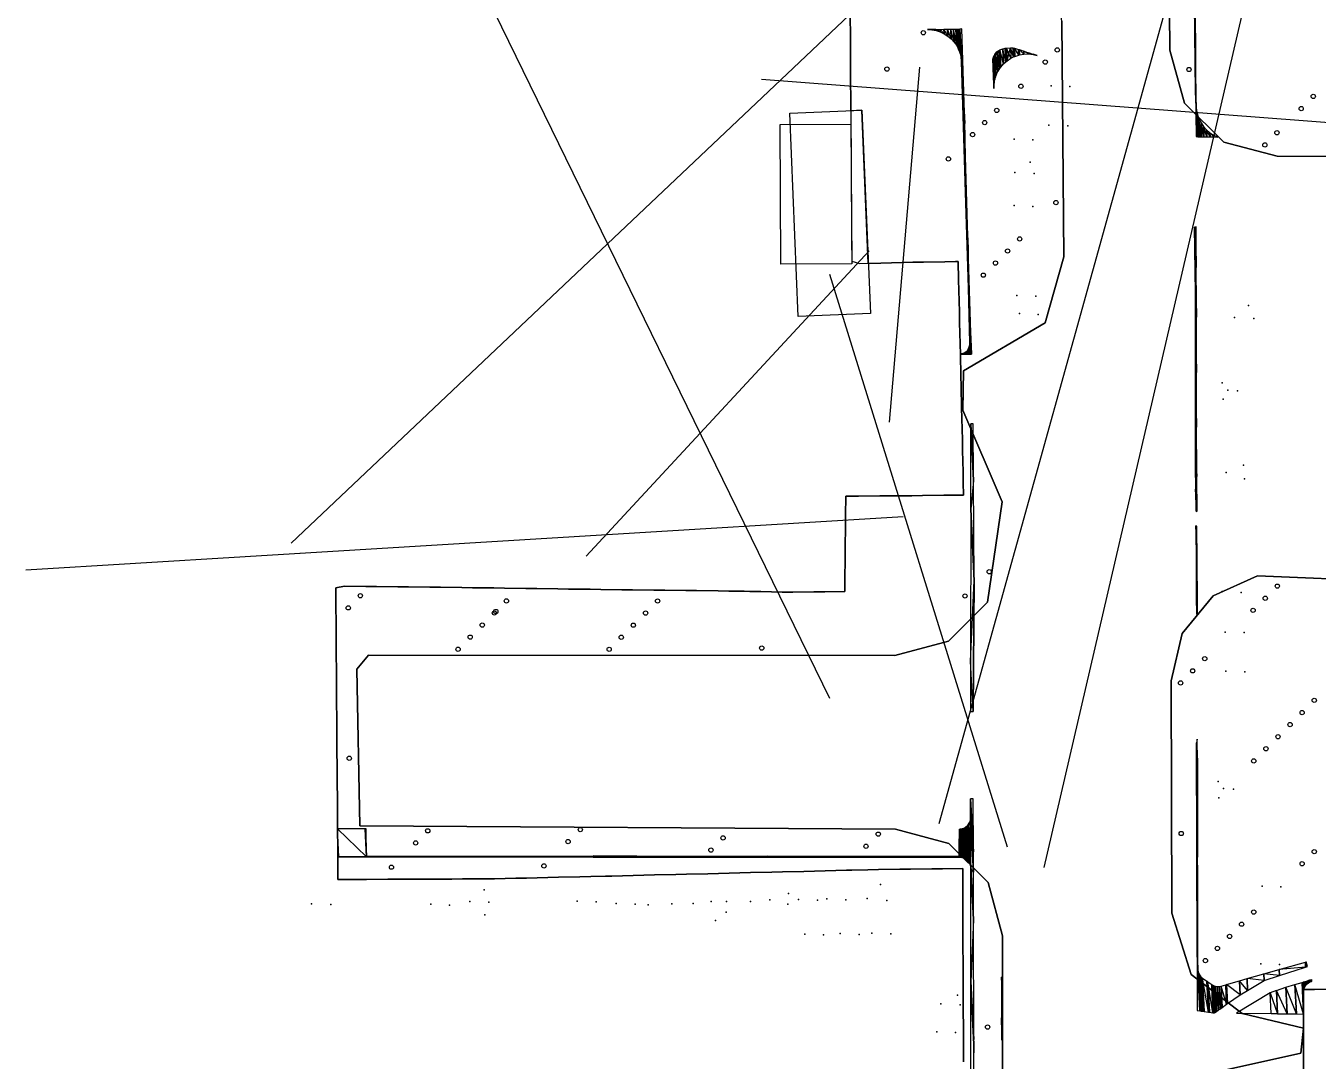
# Model space of a CAD drawing. Header units: metres. Extents: x 4 to 261, y 19 to 641.
# Drawn here: x 25.6 to 146.5, y 486.9 to 583.7 of the extents above; entities that cross this region are included whole.
import ezdxf

# ---------------------------------------------------------------- set-up
doc = ezdxf.new("R2010")
doc.units = ezdxf.units.M
for name, color, linetype in [('BOUNDARY', 7, 'Continuous'), ('BUILDING', 7, 'Continuous'), ('ELECTR_CABLE_COMM', 7, 'Continuous'), ('HEAT', 7, 'Continuous'), ('OVERHEAD_POWER_LINE', 7, 'Continuous'), ('ROAD', 7, 'Continuous'), ('SEWER', 7, 'Continuous'), ('SIDEWALK_PATH', 7, 'Continuous'), ('TREE', 7, 'Continuous'), ('WATER_PIPELINE', 7, 'Continuous')]:
    doc.layers.add(name, color=color, linetype=linetype)

# ---------------------------------------------------------------- blocks, each defined once
blk = doc.blocks.new('ДЕРЕН_SIBIRICA')
blk.add_circle((0, 0), 0.2)
blk = doc.blocks.new('СПИРЕЯ_СЕРАЯ')
blk.add_circle((0, 0), 0.2)
blk = doc.blocks.new('ДЕРЕН_FLAVIRAMEA')
blk.add_circle((0, 0), 0.2)
blk = doc.blocks.new('МИСКАНТУС_КИТАЙСКИЙ')
blk.add_circle((0, 0), 0.2)
blk = doc.blocks.new('BEREZA')
blk.add_circle((0, 0), 0.2)

msp = doc.modelspace()

# ---------------------------------------------------------------- linework, layer by layer
at = {"layer": 'BOUNDARY'}
for points in [[(102.71, 584.63), (102.73, 582.64), (102.73, 581.64), (102.74, 579.64), (102.74, 578.66), (102.76, 576.65), (102.76, 575.65), (102.77, 573.65), (102.79, 572.67), (102.79, 570.67), (102.8, 569.67), (102.8, 567.67), (102.82, 566.68), (102.82, 564.68), (102.83, 563.68), (102.85, 561.68), (103.58, 561.44), (105.57, 561.48), (106.57, 561.51), (108.57, 561.56), (109.57, 561.57), (111.55, 561.62), (112.55, 561.65), (112.82, 561.65), (112.82, 561.65), (112.85, 559.92), (112.88, 558.92), (112.93, 556.93), (112.94, 555.93), (112.99, 553.93), (113.02, 552.93), (113.06, 550.94), (113.08, 549.94), (113.12, 547.94), (113.15, 546.96), (113.2, 544.95), (113.21, 543.95), (113.27, 541.97), (113.29, 540.97), (113.32, 539.8), (113.32, 539.8), (112.48, 539.79), (111.48, 539.79), (109.48, 539.76), (108.49, 539.74), (106.49, 539.73), (105.49, 539.71), (103.49, 539.68), (102.51, 539.68), (102.3, 539.68), (102.3, 539.68), (102.28, 537.88), (102.27, 536.88), (102.25, 534.89), (102.24, 533.89), (102.21, 531.89), (102.21, 530.89), (102.21, 530.77), (102.21, 530.77), (100.33, 530.75), (99.32, 530.74), (97.34, 530.72), (96.34, 530.72), (94.34, 530.77), (93.34, 530.78), (92.8, 530.8), (92.8, 530.8), (91.35, 530.81), (90.35, 530.83), (88.35, 530.86), (87.35, 530.87), (85.36, 530.9), (84.36, 530.9), (82.36, 530.93), (81.36, 530.95), (79.38, 530.98), (78.38, 530.99), (76.38, 531.01), (75.37, 531.02), (73.39, 531.05), (72.39, 531.07), (70.39, 531.1), (69.39, 531.11), (67.4, 531.13), (66.4, 531.14), (64.4, 531.17), (63.4, 531.19), (61.41, 531.22), (60.41, 531.22), (58.41, 531.25), (57.41, 531.26), (55.43, 531.29), (54.6, 531.11), (54.62, 529.13), (54.63, 528.13), (54.65, 526.13), (54.65, 525.13), (54.66, 523.14), (54.68, 522.14), (54.68, 520.14), (54.69, 519.14), (54.71, 517.15), (54.71, 516.15), (54.72, 514.15), (54.74, 513.15), (54.75, 511.16), (54.75, 510.16), (54.77, 508.16), (54.78, 507.16), (54.78, 505.18), (54.8, 504.18), (54.8, 503.86), (54.8, 503.86), (56.47, 503.86), (57.47, 503.86), (59.47, 503.88), (60.47, 503.88), (62.46, 503.89), (63.46, 503.89), (65.46, 503.89), (66.46, 503.91), (68.45, 503.91), (69.45, 503.92), (71.45, 503.97), (72.45, 503.98), (74.43, 504.03), (75.43, 504.06), (77.44, 504.1), (78.44, 504.12), (79.82, 504.15), (79.82, 504.15), (80.42, 504.16), (81.42, 504.19), (83.42, 504.24), (84.41, 504.27), (86.41, 504.31), (87.41, 504.34), (89.41, 504.39), (90.4, 504.42), (92.4, 504.46), (93.4, 504.49), (95.38, 504.53), (96.38, 504.56), (98.38, 504.61), (99.38, 504.64), (101.37, 504.68), (102.37, 504.71), (102.85, 504.73), (102.85, 504.73), (104.37, 504.76), (105.37, 504.77), (107.36, 504.8), (108.36, 504.82), (110.36, 504.85), (111.34, 504.86), (113.23, 504.89), (113.23, 504.89), (113.23, 504.77), (113.24, 503.77), (113.24, 501.79), (113.26, 500.79), (113.26, 498.79), (113.26, 497.79), (113.27, 495.8), (113.27, 494.8), (113.29, 492.8), (113.29, 491.8), (113.3, 489.81), (113.3, 488.81), (113.3, 487.24), (113.3, 487.24), (113.3, 486.81)], [(145.12, 485.74), (145.12, 487.59), (145.12, 488.59), (145.12, 490.59), (145.12, 491.57), (145.12, 493.56), (145.12, 493.56), (145.15, 493.56), (146.14, 493.56), (148.14, 493.58)]]:
    msp.add_lwpolyline(points, dxfattribs=at)
at = {"layer": 'BUILDING'}
for points in [[(97.85, 556.48), (97.06, 575.5), (103.81, 575.79), (104.6, 556.76)], [(102.77, 574.49), (102.85, 561.42), (96.23, 561.39), (96.16, 574.45)]]:
    msp.add_lwpolyline(points, close=True, dxfattribs=at)
at = {"layer": 'ELECTR_CABLE_COMM'}
for p, q in [((111.04, 509.1), (132.68, 586.93)), ((94.42, 578.69), (205.42, 570.23))]:
    msp.add_line(p, q, dxfattribs=at)
at = {"layer": 'GROUND'}
for points in [[(200.21, 571.35), (142.64, 571.48), (137.65, 572.8), (133.99, 576.43), (132.62, 581.4), (132.43, 603.26), (129.62, 602.46), (130.95, 602.95), (131.89, 603.29), (132.65, 603.58), (133.83, 603.59), (134.83, 603.59), (136.83, 603.59), (137.82, 603.61), (139.51, 603.61), (139.82, 603.61), (140.82, 603.62), (142.82, 603.62), (143.81, 603.64), (145.81, 603.65), (146.81, 603.65)], [(113.3, 486.81), (113.3, 487.24), (113.3, 488.81), (113.3, 489.81), (113.29, 491.8), (113.29, 492.8), (113.27, 494.8), (113.27, 495.8), (113.26, 497.79), (113.26, 498.79), (113.26, 500.79), (113.24, 501.79), (113.24, 503.77), (113.23, 504.77), (113.23, 504.89), (111.34, 504.86), (110.36, 504.85), (108.36, 504.82), (107.36, 504.8), (105.37, 504.77), (104.37, 504.76), (102.85, 504.73), (102.37, 504.71), (101.37, 504.68), (99.38, 504.64), (98.38, 504.61), (96.38, 504.56), (95.38, 504.53), (93.4, 504.49), (92.4, 504.46), (90.4, 504.42), (89.41, 504.39), (87.41, 504.34), (86.41, 504.31), (84.41, 504.27), (83.42, 504.24), (81.42, 504.19), (80.42, 504.16), (79.82, 504.15), (78.44, 504.12), (77.44, 504.1), (75.43, 504.06), (74.43, 504.03), (72.45, 503.98), (71.45, 503.97), (69.45, 503.92), (68.45, 503.91), (66.46, 503.91), (65.46, 503.89), (63.46, 503.89), (62.46, 503.89), (60.47, 503.88), (59.47, 503.88), (57.47, 503.86), (56.47, 503.86), (54.8, 503.86), (54.8, 504.18), (54.78, 505.18), (54.78, 507.16), (54.77, 508.16), (54.75, 510.16), (54.75, 511.16), (54.74, 513.15), (54.72, 514.15), (54.71, 516.15), (54.71, 517.15), (54.69, 519.14), (54.68, 520.14), (54.68, 522.14), (54.66, 523.14), (54.65, 525.13), (54.65, 526.13), (54.63, 528.13), (54.62, 529.13), (54.6, 531.11), (55.43, 531.29), (57.41, 531.26), (58.41, 531.25), (60.41, 531.22), (61.41, 531.22), (63.4, 531.19), (64.4, 531.17), (66.4, 531.14), (67.4, 531.13), (69.39, 531.11), (70.39, 531.1), (72.39, 531.07), (73.39, 531.05), (75.37, 531.02), (76.38, 531.01), (78.38, 530.99), (79.38, 530.98), (81.36, 530.95), (82.36, 530.93), (84.36, 530.9), (85.36, 530.9), (87.35, 530.87), (88.35, 530.86), (90.35, 530.83), (91.35, 530.81), (92.8, 530.8), (93.34, 530.78), (94.34, 530.77), (96.34, 530.72), (97.34, 530.72), (99.32, 530.74), (100.33, 530.75), (102.21, 530.77), (102.21, 530.89), (102.21, 531.89), (102.24, 533.89), (102.25, 534.89), (102.27, 536.88), (102.28, 537.88), (102.3, 539.68), (102.51, 539.68), (103.49, 539.68), (105.49, 539.71), (106.49, 539.73), (108.49, 539.74), (109.48, 539.76), (111.48, 539.79), (112.48, 539.79), (113.32, 539.8), (113.29, 540.97), (113.27, 541.97), (113.21, 543.95), (113.2, 544.95), (113.15, 546.96), (113.12, 547.94), (113.08, 549.94), (113.06, 550.94), (113.02, 552.93), (112.99, 553.93), (112.94, 555.93), (112.93, 556.93), (112.88, 558.92), (112.85, 559.92), (112.82, 561.65), (112.55, 561.65), (111.55, 561.62), (109.57, 561.57), (108.57, 561.56), (106.57, 561.51), (105.57, 561.48), (104.4, 561.46), (103.81, 575.79), (102.76, 575.74), (102.76, 576.65), (102.74, 578.66), (102.74, 579.64), (102.73, 581.64), (102.73, 582.64), (102.71, 584.63)], [(122.49, 584.11), (122.7, 562.08), (120.94, 555.89), (113.31, 551.41), (113.24, 547.74), (116.91, 539.16), (115.56, 529.79), (111.9, 526.13), (106.9, 524.8), (57.65, 524.83), (56.56, 523.53), (56.84, 508.86), (106.94, 508.57), (111.94, 507.23), (115.6, 503.57), (116.94, 498.58), (116.97, 434.28)], [(148.14, 493.58), (146.14, 493.56), (145.15, 493.56), (145.12, 493.56), (145.12, 491.57), (145.12, 490.59), (145.12, 489.94), (139.36, 491.33), (134.6, 494.97), (132.78, 500.69), (132.74, 522.42), (133.77, 526.85), (136.65, 530.36), (140.79, 532.24), (164.69, 531.24)], [(138.01, 486.09), (144.85, 487.62), (145.12, 489.94), (145.12, 488.59), (145.12, 487.59), (145.12, 485.74)]]:
    msp.add_lwpolyline(points, dxfattribs=at)
at = {"layer": 'HEAT'}
msp.add_line((25.61, 532.8), (107.68, 537.79), dxfattribs=at)
at = {"layer": 'OVERHEAD_POWER_LINE'}
msp.add_line((104.48, 562.64), (78.02, 534.07), dxfattribs=at)
at = {"layer": 'ROAD'}
for points in [[(116.97, 434.28), (116.94, 498.58), (115.6, 503.57), (111.94, 507.23), (106.94, 508.57), (56.84, 508.86), (56.56, 523.53), (57.65, 524.83), (106.9, 524.8), (111.9, 526.13), (115.56, 529.79), (116.91, 539.16), (113.24, 547.74), (113.31, 551.41), (120.94, 555.89), (122.7, 562.08), (122.49, 584.11), (120.43, 599.84), (132.43, 603.26), (132.62, 581.4), (133.99, 576.43), (137.65, 572.8), (142.64, 571.48), (200.21, 571.35)], [(164.69, 531.24), (140.79, 532.24), (136.65, 530.36), (133.77, 526.85), (132.74, 522.42), (132.78, 500.69), (134.6, 494.97), (139.36, 491.33), (145.12, 489.94), (144.85, 487.62), (138.01, 486.09)]]:
    msp.add_lwpolyline(points, dxfattribs=at)
at = {"layer": 'SEWER'}
for p, q in [((42.22, 640.68), (100.78, 520.82)), ((100.78, 560.44), (117.38, 506.89))]:
    msp.add_line(p, q, dxfattribs=at)
at = {"layer": 'SIDEWALK_PATH'}
for points in [[(134.85, 591.26), (134.98, 588.6), (134.98, 588.6), (135.01, 577.46), (135.01, 577.46), (134.85, 591.26), (134.98, 588.6), (135.01, 577.46), (135.01, 577.46), (135.07, 576.18), (135.07, 576.18), (134.98, 588.6)], [(110.75, 583.24), (110.34, 583.31), (110.34, 583.31), (110.34, 583.34), (110.34, 583.34), (110.75, 583.24), (110.34, 583.31), (110.34, 583.34), (110.34, 583.34), (109.94, 583.33), (109.94, 583.33), (110.34, 583.31)], [(110.75, 583.24), (110.73, 583.34), (110.73, 583.34), (110.34, 583.34), (110.34, 583.34), (110.75, 583.24)], [(111.12, 583.34), (111.14, 583.12), (111.14, 583.12), (110.73, 583.34), (110.73, 583.34), (111.12, 583.34), (111.14, 583.12), (110.73, 583.34), (110.73, 583.34), (110.75, 583.24), (110.75, 583.24), (111.14, 583.12)], [(111.48, 583.36), (111.49, 582.94), (111.49, 582.94), (111.12, 583.34), (111.12, 583.34), (111.48, 583.36), (111.49, 582.94), (111.12, 583.34), (111.12, 583.34), (111.14, 583.12), (111.14, 583.12), (111.49, 582.94)], [(111.81, 583.36), (111.84, 582.72), (111.84, 582.72), (111.48, 583.36), (111.48, 583.36), (111.81, 583.36), (111.84, 582.72), (111.48, 583.36), (111.48, 583.36), (111.49, 582.94), (111.49, 582.94), (111.84, 582.72)], [(112.11, 583.37), (112.15, 582.46), (112.15, 582.46), (111.81, 583.36), (111.81, 583.36), (112.11, 583.37), (112.15, 582.46), (111.81, 583.36), (111.81, 583.36), (111.84, 582.72), (111.84, 582.72), (112.15, 582.46)], [(112.38, 583.37), (112.43, 582.16), (112.43, 582.16), (112.11, 583.37), (112.11, 583.37), (112.38, 583.37), (112.43, 582.16), (112.11, 583.37), (112.11, 583.37), (112.15, 582.46), (112.15, 582.46), (112.43, 582.16)], [(112.58, 583.37), (112.67, 581.84), (112.67, 581.84), (112.38, 583.37), (112.38, 583.37), (112.58, 583.37), (112.67, 581.84), (112.38, 583.37), (112.38, 583.37), (112.43, 582.16), (112.43, 582.16), (112.67, 581.84)], [(112.76, 583.37), (112.85, 581.46), (112.85, 581.46), (112.58, 583.37), (112.58, 583.37), (112.76, 583.37), (112.85, 581.46), (112.58, 583.37), (112.58, 583.37), (112.67, 581.84), (112.67, 581.84), (112.85, 581.46)], [(112.88, 583.37), (113, 581.09), (113, 581.09), (112.76, 583.37), (112.76, 583.37), (112.88, 583.37), (113, 581.09), (112.76, 583.37), (112.76, 583.37), (112.85, 581.46), (112.85, 581.46), (113, 581.09)], [(112.96, 583.37), (113.09, 580.69), (113.09, 580.69), (112.88, 583.37), (112.88, 583.37), (112.96, 583.37), (113.09, 580.69), (112.88, 583.37), (112.88, 583.37), (113, 581.09), (113, 581.09), (113.09, 580.69)], [(112.97, 583.37), (113.12, 580.28), (113.12, 580.28), (112.96, 583.37), (112.96, 583.37), (112.97, 583.37), (113.12, 580.28), (112.96, 583.37), (112.96, 583.37), (113.09, 580.69), (113.09, 580.69), (113.12, 580.28)], [(113.15, 583.39), (112.97, 583.37), (112.97, 583.37), (113.42, 574.53), (113.42, 574.53), (113.15, 583.39)], [(116.62, 581.37), (116.71, 579.69), (116.71, 579.69), (116.45, 581.27), (116.45, 581.27), (116.62, 581.37), (116.71, 579.69), (116.45, 581.27), (116.45, 581.27), (116.54, 579.45), (116.54, 579.45), (116.71, 579.69)], [(116.71, 581.4), (116.78, 579.8), (116.78, 579.8), (116.62, 581.37), (116.62, 581.37), (116.71, 581.4), (116.78, 579.8), (116.62, 581.37), (116.62, 581.37), (116.71, 579.69), (116.71, 579.69), (116.78, 579.8)], [(116.72, 581.42), (116.79, 579.82), (116.79, 579.82), (116.71, 581.4), (116.71, 581.4), (116.72, 581.42), (116.79, 579.82), (116.71, 581.4), (116.71, 581.4), (116.78, 579.8), (116.78, 579.8), (116.79, 579.82)], [(116.99, 581.51), (117.06, 580.13), (117.06, 580.13), (116.72, 581.42), (116.72, 581.42), (116.99, 581.51), (117.06, 580.13), (116.72, 581.42), (116.72, 581.42), (116.79, 579.82), (116.79, 579.82), (117.06, 580.13)], [(117.21, 581.58), (117.27, 580.31), (117.27, 580.31), (116.99, 581.51), (116.99, 581.51), (117.21, 581.58), (117.27, 580.31), (116.99, 581.51), (116.99, 581.51), (117.06, 580.13), (117.06, 580.13), (117.27, 580.31)], [(117.32, 581.6), (117.38, 580.4), (117.38, 580.4), (117.21, 581.58), (117.21, 581.58), (117.32, 581.6), (117.38, 580.4), (117.21, 581.58), (117.21, 581.58), (117.27, 580.31), (117.27, 580.31), (117.38, 580.4)], [(117.69, 581.61), (117.74, 580.64), (117.74, 580.64), (117.32, 581.6), (117.32, 581.6), (117.69, 581.61), (117.74, 580.64), (117.32, 581.6), (117.32, 581.6), (117.38, 580.4), (117.38, 580.4), (117.74, 580.64), (117.32, 581.6), (117.38, 580.4), (117.38, 580.4), (117.32, 581.6), (117.38, 580.4), (117.32, 581.6), (117.32, 581.6), (117.38, 580.4)], [(117.94, 581.63), (117.99, 580.76), (117.99, 580.76), (117.69, 581.61), (117.69, 581.61), (117.94, 581.63), (117.99, 580.76), (117.69, 581.61), (117.69, 581.61), (117.74, 580.64), (117.74, 580.64), (117.99, 580.76)], [(118.09, 581.58), (118.12, 580.82), (118.12, 580.82), (117.94, 581.63), (117.94, 581.63), (118.09, 581.58), (118.12, 580.82), (117.94, 581.63), (117.94, 581.63), (117.99, 580.76), (117.99, 580.76), (118.12, 580.82)], [(118.45, 581.46), (118.48, 580.94), (118.48, 580.94), (118.09, 581.58), (118.09, 581.58), (118.45, 581.46), (118.48, 580.94), (118.09, 581.58), (118.09, 581.58), (118.12, 580.82), (118.12, 580.82), (118.48, 580.94)], [(118.51, 581.45), (118.53, 580.95), (118.53, 580.95), (118.45, 581.46), (118.45, 581.46), (118.51, 581.45), (118.53, 580.95), (118.45, 581.46), (118.45, 581.46), (118.48, 580.94), (118.48, 580.94), (118.53, 580.95)], [(118.95, 581.31), (118.96, 581.03), (118.96, 581.03), (118.51, 581.45), (118.51, 581.45), (118.95, 581.31), (118.96, 581.03), (118.51, 581.45), (118.51, 581.45), (118.53, 580.95), (118.53, 580.95), (118.96, 581.03)], [(113.12, 580.28), (113.42, 574.53), (113.42, 574.53), (113.15, 579.34), (113.15, 579.34), (113.12, 580.28), (113.42, 574.53), (113.15, 579.34), (113.15, 579.34), (113.44, 573.62), (113.44, 573.62), (113.42, 574.53)], [(116.12, 580.75), (116.23, 578.66), (116.23, 578.66), (116.05, 580.55), (116.05, 580.55), (116.12, 580.75), (116.23, 578.66), (116.05, 580.55), (116.05, 580.55), (116.17, 578.3), (116.17, 578.3), (116.23, 578.66)], [(116.05, 580.55), (116.17, 578.3), (116.17, 578.3), (116.08, 579.85), (116.08, 579.85), (116.05, 580.55), (116.17, 578.3), (116.08, 579.85), (116.08, 579.85), (116.15, 578.24), (116.15, 578.24), (116.17, 578.3)], [(116.2, 580.91), (116.29, 578.86), (116.29, 578.86), (116.12, 580.75), (116.12, 580.75), (116.2, 580.91), (116.29, 578.86), (116.12, 580.75), (116.12, 580.75), (116.23, 578.66), (116.23, 578.66), (116.29, 578.86)], [(116.23, 581.03), (116.33, 579), (116.33, 579), (116.2, 580.91), (116.2, 580.91), (116.23, 581.03), (116.33, 579), (116.2, 580.91), (116.2, 580.91), (116.29, 578.86), (116.29, 578.86), (116.33, 579)], [(116.26, 581.06), (116.36, 579.06), (116.36, 579.06), (116.23, 581.03), (116.23, 581.03), (116.26, 581.06), (116.36, 579.06), (116.23, 581.03), (116.23, 581.03), (116.33, 579), (116.33, 579), (116.36, 579.06)], [(116.44, 581.25), (116.53, 579.43), (116.53, 579.43), (116.26, 581.06), (116.26, 581.06), (116.44, 581.25), (116.53, 579.43), (116.26, 581.06), (116.26, 581.06), (116.36, 579.06), (116.36, 579.06), (116.53, 579.43)], [(116.45, 581.27), (116.54, 579.45), (116.54, 579.45), (116.44, 581.25), (116.44, 581.25), (116.45, 581.27), (116.54, 579.45), (116.44, 581.25), (116.44, 581.25), (116.53, 579.43), (116.53, 579.43), (116.54, 579.45)], [(119.38, 581.16), (119.38, 581.04), (119.38, 581.04), (118.95, 581.31), (118.95, 581.31), (119.38, 581.16), (119.38, 581.04), (118.95, 581.31), (118.95, 581.31), (118.96, 581.03), (118.96, 581.03), (119.38, 581.04)], [(119.81, 581.03), (119.81, 581), (119.81, 581), (119.38, 581.16), (119.38, 581.16), (119.81, 581.03), (119.81, 581), (119.38, 581.16), (119.38, 581.16), (119.38, 581.04), (119.38, 581.04), (119.81, 581)], [(120.21, 580.89), (119.81, 581.03), (119.81, 581.03), (119.81, 581), (119.81, 581), (120.21, 580.89)], [(113.15, 579.34), (113.44, 573.62), (113.44, 573.62), (113.5, 568.08), (113.5, 568.08), (113.15, 579.34), (113.44, 573.62), (113.5, 568.08), (113.5, 568.08), (113.75, 562.87), (113.75, 562.87), (113.44, 573.62)], [(116.15, 578.24), (116.08, 579.85), (116.08, 579.85), (116.08, 579.67), (116.08, 579.67), (116.15, 578.24)], [(116.15, 578.24), (116.15, 578.19), (116.15, 578.19), (116.08, 579.67), (116.08, 579.67), (116.15, 578.24), (116.15, 578.19), (116.08, 579.67), (116.08, 579.67), (116.14, 577.8), (116.14, 577.8), (116.15, 578.19)], [(135.22, 573.29), (135.01, 577.46), (135.01, 577.46), (135.06, 573.31), (135.06, 573.31), (135.22, 573.29)], [(135.07, 576.18), (135.07, 576.18), (135.07, 576.18), (135.22, 573.29), (135.22, 573.29), (135.07, 576.18), (135.07, 576.18), (135.22, 573.29), (135.22, 573.29), (135.1, 575.76), (135.1, 575.76), (135.07, 576.18)], [(135.19, 575.36), (135.3, 573.29), (135.3, 573.29), (135.1, 575.76), (135.1, 575.76), (135.19, 575.36), (135.3, 573.29), (135.1, 575.76), (135.1, 575.76), (135.22, 573.29), (135.22, 573.29), (135.3, 573.29)], [(135.32, 574.97), (135.41, 573.29), (135.41, 573.29), (135.19, 575.36), (135.19, 575.36), (135.32, 574.97), (135.41, 573.29), (135.19, 575.36), (135.19, 575.36), (135.3, 573.29), (135.3, 573.29), (135.41, 573.29)], [(135.52, 574.59), (135.58, 573.29), (135.58, 573.29), (135.32, 574.97), (135.32, 574.97), (135.52, 574.59), (135.58, 573.29), (135.32, 574.97), (135.32, 574.97), (135.41, 573.29), (135.41, 573.29), (135.58, 573.29)], [(135.76, 574.25), (135.8, 573.29), (135.8, 573.29), (135.52, 574.59), (135.52, 574.59), (135.76, 574.25), (135.8, 573.29), (135.52, 574.59), (135.52, 574.59), (135.58, 573.29), (135.58, 573.29), (135.8, 573.29)], [(136.03, 573.94), (136.07, 573.28), (136.07, 573.28), (135.76, 574.25), (135.76, 574.25), (136.03, 573.94), (136.07, 573.28), (135.76, 574.25), (135.76, 574.25), (135.8, 573.29), (135.8, 573.29), (136.07, 573.28)], [(136.36, 573.67), (136.37, 573.28), (136.37, 573.28), (136.03, 573.94), (136.03, 573.94), (136.36, 573.67), (136.37, 573.28), (136.03, 573.94), (136.03, 573.94), (136.07, 573.28), (136.07, 573.28), (136.37, 573.28)], [(136.7, 573.44), (136.71, 573.28), (136.71, 573.28), (136.36, 573.67), (136.36, 573.67), (136.7, 573.44), (136.71, 573.28), (136.36, 573.67), (136.36, 573.67), (136.37, 573.28), (136.37, 573.28), (136.71, 573.28)], [(137.09, 573.26), (136.7, 573.44), (136.7, 573.44), (136.71, 573.28), (136.71, 573.28), (137.09, 573.26)], [(113.5, 568.08), (113.75, 562.87), (113.75, 562.87), (113.76, 559.18), (113.76, 559.18), (113.5, 568.08), (113.75, 562.87), (113.76, 559.18), (113.76, 559.18), (114.06, 552.97), (114.06, 552.97), (113.75, 562.87)], [(135.06, 564.89), (134.92, 564.84), (134.92, 564.84), (135.07, 561.84), (135.07, 561.84), (135.06, 564.89)], [(134.92, 564.84), (135.07, 561.84), (135.07, 561.84), (135, 558.72), (135, 558.72), (134.92, 564.84), (135.07, 561.84), (135, 558.72), (135, 558.72), (135.09, 556.96), (135.09, 556.96), (135.07, 561.84)], [(113.76, 559.18), (114.06, 552.97), (114.06, 552.97), (113.91, 554.03), (113.91, 554.03), (113.76, 559.18), (114.06, 552.97), (113.91, 554.03), (113.91, 554.03), (113.97, 552.97), (113.97, 552.97), (114.06, 552.97)], [(135, 558.72), (135.09, 556.96), (135.09, 556.96), (135, 553.6), (135, 553.6), (135, 558.72), (135.09, 556.96), (135, 553.6), (135, 553.6), (135.09, 551.75), (135.09, 551.75), (135.09, 556.96)], [(113.85, 553.66), (113.9, 552.97), (113.9, 552.97), (113.78, 553.5), (113.78, 553.5), (113.85, 553.66), (113.9, 552.97), (113.78, 553.5), (113.78, 553.5), (113.81, 552.97), (113.81, 552.97), (113.9, 552.97)], [(113.9, 553.85), (113.94, 552.97), (113.94, 552.97), (113.85, 553.66), (113.85, 553.66), (113.9, 553.85), (113.94, 552.97), (113.85, 553.66), (113.85, 553.66), (113.9, 552.97), (113.9, 552.97), (113.94, 552.97)], [(113.91, 554.03), (113.97, 552.97), (113.97, 552.97), (113.9, 553.85), (113.9, 553.85), (113.91, 554.03), (113.97, 552.97), (113.9, 553.85), (113.9, 553.85), (113.94, 552.97), (113.94, 552.97), (113.97, 552.97)], [(135, 553.6), (135.09, 551.75), (135.09, 551.75), (135.01, 548.57), (135.01, 548.57), (135, 553.6), (135.09, 551.75), (135.01, 548.57), (135.01, 548.57), (135.1, 546.64), (135.1, 546.64), (135.09, 551.75)], [(113.2, 552.96), (113.2, 553.02), (113.2, 553.02), (113.02, 552.97), (113.02, 552.97), (113.2, 552.96)], [(113.02, 552.97), (113.02, 552.97), (113.02, 552.97), (113.02, 552.96), (113.02, 552.96), (113.02, 552.97), (113.02, 552.97), (113.02, 552.96), (113.02, 552.96), (113.2, 552.96), (113.2, 552.96), (113.02, 552.97)], [(113.38, 553.09), (113.38, 552.96), (113.38, 552.96), (113.2, 553.02), (113.2, 553.02), (113.38, 553.09), (113.38, 552.96), (113.2, 553.02), (113.2, 553.02), (113.2, 552.96), (113.2, 552.96), (113.38, 552.96)], [(113.54, 553.2), (113.54, 552.97), (113.54, 552.97), (113.38, 553.09), (113.38, 553.09), (113.54, 553.2), (113.54, 552.97), (113.38, 553.09), (113.38, 553.09), (113.38, 552.96), (113.38, 552.96), (113.54, 552.97)], [(113.67, 553.33), (113.69, 552.97), (113.69, 552.97), (113.54, 553.2), (113.54, 553.2), (113.67, 553.33), (113.69, 552.97), (113.54, 553.2), (113.54, 553.2), (113.54, 552.97), (113.54, 552.97), (113.69, 552.97)], [(113.78, 553.5), (113.81, 552.97), (113.81, 552.97), (113.67, 553.33), (113.67, 553.33), (113.78, 553.5), (113.81, 552.97), (113.67, 553.33), (113.67, 553.33), (113.69, 552.97), (113.69, 552.97), (113.81, 552.97)], [(135.01, 548.57), (135.1, 546.64), (135.1, 546.64), (135.01, 543.55), (135.01, 543.55), (135.01, 548.57), (135.1, 546.64), (135.01, 543.55), (135.01, 543.55), (135.12, 541.52), (135.12, 541.52), (135.1, 546.64)], [(114.21, 546.46), (113.99, 546.45), (113.99, 546.45), (114.24, 541.16), (114.24, 541.16), (114.21, 546.46)], [(113.99, 546.45), (114.24, 541.16), (114.24, 541.16), (113.99, 538.49), (113.99, 538.49), (113.99, 546.45), (114.24, 541.16), (113.99, 538.49), (113.99, 538.49), (114.32, 531.77), (114.32, 531.77), (114.24, 541.16)], [(135.01, 543.55), (135.12, 541.52), (135.12, 541.52), (135.01, 541.7), (135.01, 541.7), (135.01, 543.55), (135.12, 541.52), (135.01, 541.7), (135.01, 541.7), (135.12, 539.64), (135.12, 539.64), (135.12, 541.52)], [(135.12, 539.64), (135.01, 541.7), (135.01, 541.7), (135.01, 540.34), (135.01, 540.34), (135.12, 539.64)], [(135.12, 539.64), (135.12, 538.27), (135.12, 538.27), (135.01, 540.34), (135.01, 540.34), (135.12, 539.64), (135.12, 538.27), (135.01, 540.34), (135.01, 540.34), (135.03, 538.33), (135.03, 538.33), (135.12, 538.27)], [(114.32, 531.77), (113.99, 538.49), (113.99, 538.49), (113.97, 524.26), (113.97, 524.26), (114.32, 531.77)], [(135.12, 536.88), (135.03, 536.91), (135.03, 536.91), (135.13, 534.95), (135.13, 534.95), (135.12, 536.88)], [(135.13, 534.95), (135.03, 536.91), (135.03, 536.91), (135.09, 529.75), (135.09, 529.75), (135.13, 534.95)], [(135.13, 534.95), (135.15, 528.57), (135.15, 528.57), (135.09, 529.75), (135.09, 529.75), (135.13, 534.95), (135.15, 528.57), (135.09, 529.75), (135.09, 529.75), (135.09, 528.72), (135.09, 528.72), (135.15, 528.57)], [(114.32, 531.77), (114.21, 519.56), (114.21, 519.56), (113.97, 524.26), (113.97, 524.26), (114.32, 531.77), (114.21, 519.56), (113.97, 524.26), (113.97, 524.26), (113.97, 519.57), (113.97, 519.57), (114.21, 519.56)], [(135.16, 516.96), (135.09, 516.64), (135.09, 516.64), (135.18, 514.94), (135.18, 514.94), (135.16, 516.96)], [(135.09, 516.64), (135.18, 514.94), (135.18, 514.94), (135.15, 496.89), (135.15, 496.89), (135.09, 516.64), (135.18, 514.94), (135.15, 496.89), (135.15, 496.89), (135.22, 495.49), (135.22, 495.49), (135.18, 514.94)], [(114.21, 511.39), (113.97, 511.39), (113.97, 511.39), (114.23, 506.43), (114.23, 506.43), (114.21, 511.39)], [(113.97, 511.39), (114.23, 506.43), (114.23, 506.43), (113.97, 509.61), (113.97, 509.61), (113.97, 511.39), (114.23, 506.43), (113.97, 509.61), (113.97, 509.61), (114.23, 504.52), (114.23, 504.52), (114.23, 506.43)], [(113.66, 508.86), (113.82, 505.49), (113.82, 505.49), (113.54, 508.76), (113.54, 508.76), (113.66, 508.86), (113.82, 505.49), (113.54, 508.76), (113.54, 508.76), (113.69, 505.64), (113.69, 505.64), (113.82, 505.49)], [(113.67, 508.88), (113.84, 505.45), (113.84, 505.45), (113.66, 508.86), (113.66, 508.86), (113.67, 508.88), (113.84, 505.45), (113.66, 508.86), (113.66, 508.86), (113.82, 505.49), (113.82, 505.49), (113.84, 505.45)], [(113.73, 508.95), (113.91, 505.31), (113.91, 505.31), (113.67, 508.88), (113.67, 508.88), (113.73, 508.95), (113.91, 505.31), (113.67, 508.88), (113.67, 508.88), (113.84, 505.45), (113.84, 505.45), (113.91, 505.31)], [(113.78, 509.01), (113.97, 505.12), (113.97, 505.12), (113.73, 508.95), (113.73, 508.95), (113.78, 509.01), (113.97, 505.12), (113.73, 508.95), (113.73, 508.95), (113.91, 505.31), (113.91, 505.31), (113.97, 505.12)], [(113.79, 509.03), (114, 504.91), (114, 504.91), (113.78, 509.01), (113.78, 509.01), (113.79, 509.03), (114, 504.91), (113.78, 509.01), (113.78, 509.01), (113.97, 505.12), (113.97, 505.12), (114, 504.91)], [(113.9, 509.21), (113.99, 507.36), (113.99, 507.36), (113.79, 509.03), (113.79, 509.03), (113.9, 509.21), (113.99, 507.36), (113.79, 509.03), (113.79, 509.03), (114, 504.95), (114, 504.95), (113.99, 507.36), (113.79, 509.03), (114, 504.95), (114, 504.95), (114, 504.91), (114, 504.91), (113.79, 509.03)], [(113.96, 509.4), (113.97, 508.92), (113.97, 508.92), (113.9, 509.21), (113.9, 509.21), (113.96, 509.4), (113.97, 508.92), (113.9, 509.21), (113.9, 509.21), (113.99, 507.36), (113.99, 507.36), (113.97, 508.92)], [(113.97, 509.61), (113.96, 509.4), (113.96, 509.4), (113.97, 508.92), (113.97, 508.92), (113.97, 509.61)], [(113.97, 509.61), (114.23, 504.52), (114.23, 504.52), (114, 504.91), (114, 504.91), (113.97, 509.61), (114.23, 504.52), (114, 504.91), (114, 504.91), (114.24, 500.12), (114.24, 500.12), (114.23, 504.52)], [(57.47, 505.97), (54.9, 505.97), (54.9, 505.97), (54.77, 508.58), (54.77, 508.58), (57.47, 505.97), (54.9, 505.97), (54.77, 508.58), (54.77, 508.58), (54.78, 505.97), (54.78, 505.97), (54.9, 505.97)], [(57.47, 505.97), (57.34, 508.58), (57.34, 508.58), (54.77, 508.58), (54.77, 508.58), (57.47, 505.97)], [(57.43, 508.58), (57.34, 508.58), (57.34, 508.58), (57.47, 506.04), (57.47, 506.04), (57.43, 508.58)], [(112.93, 508.57), (113.06, 505.94), (113.06, 505.94), (112.91, 506.79), (112.91, 506.79), (112.93, 508.57), (113.06, 505.94), (112.91, 506.79), (112.91, 506.79), (112.96, 505.94), (112.96, 505.94), (113.06, 505.94)], [(113.03, 508.58), (113.15, 505.92), (113.15, 505.92), (112.93, 508.57), (112.93, 508.57), (113.03, 508.58), (113.15, 505.92), (112.93, 508.57), (112.93, 508.57), (113.06, 505.94), (113.06, 505.94), (113.15, 505.92)], [(113.14, 508.58), (113.27, 505.89), (113.27, 505.89), (113.03, 508.58), (113.03, 508.58), (113.14, 508.58), (113.27, 505.89), (113.03, 508.58), (113.03, 508.58), (113.15, 505.92), (113.15, 505.92), (113.27, 505.89)], [(113.21, 508.61), (113.35, 505.86), (113.35, 505.86), (113.14, 508.58), (113.14, 508.58), (113.21, 508.61), (113.35, 505.86), (113.14, 508.58), (113.14, 508.58), (113.27, 505.89), (113.27, 505.89), (113.35, 505.86)], [(113.33, 508.64), (113.48, 505.8), (113.48, 505.8), (113.21, 508.61), (113.21, 508.61), (113.33, 508.64), (113.48, 505.8), (113.21, 508.61), (113.21, 508.61), (113.35, 505.86), (113.35, 505.86), (113.48, 505.8)], [(113.39, 508.67), (113.52, 505.77), (113.52, 505.77), (113.33, 508.64), (113.33, 508.64), (113.39, 508.67), (113.52, 505.77), (113.33, 508.64), (113.33, 508.64), (113.48, 505.8), (113.48, 505.8), (113.52, 505.77)], [(113.51, 508.75), (113.66, 505.67), (113.66, 505.67), (113.39, 508.67), (113.39, 508.67), (113.51, 508.75), (113.66, 505.67), (113.39, 508.67), (113.39, 508.67), (113.52, 505.77), (113.52, 505.77), (113.66, 505.67)], [(113.54, 508.76), (113.69, 505.64), (113.69, 505.64), (113.51, 508.75), (113.51, 508.75), (113.54, 508.76), (113.69, 505.64), (113.51, 508.75), (113.51, 508.75), (113.66, 505.67), (113.66, 505.67), (113.69, 505.64)], [(112.91, 506.79), (112.96, 505.94), (112.96, 505.94), (112.9, 506.03), (112.9, 506.03), (112.91, 506.79), (112.96, 505.94), (112.9, 506.03), (112.9, 506.03), (112.91, 505.94), (112.91, 505.94), (112.96, 505.94)], [(78.66, 506.07), (78.66, 505.95), (78.66, 505.95), (57.47, 506.04), (57.47, 506.04), (78.66, 506.07), (78.66, 505.95), (57.47, 506.04), (57.47, 506.04), (57.47, 505.97), (57.47, 505.97), (78.66, 505.95)], [(94.99, 506.04), (94.99, 505.95), (94.99, 505.95), (78.66, 506.07), (78.66, 506.07), (94.99, 506.04), (94.99, 505.95), (78.66, 506.07), (78.66, 506.07), (78.66, 505.95), (78.66, 505.95), (94.99, 505.95)], [(112.9, 506.03), (112.91, 505.94), (112.91, 505.94), (94.99, 506.04), (94.99, 506.04), (112.9, 506.03), (112.91, 505.94), (94.99, 506.04), (94.99, 506.04), (94.99, 505.95), (94.99, 505.95), (112.91, 505.94)], [(114, 504.91), (114.24, 500.12), (114.24, 500.12), (114, 504.89), (114, 504.89), (114, 504.91), (114.24, 500.12), (114, 504.89), (114, 504.89), (114.24, 500.1), (114.24, 500.1), (114.24, 500.12)], [(114, 504.89), (114.24, 500.1), (114.24, 500.1), (114, 494.31), (114, 494.31), (114, 504.89), (114.24, 500.1), (114, 494.31), (114, 494.31), (114.27, 488.89), (114.27, 488.89), (114.24, 500.1)], [(135.41, 491.56), (135.15, 496.89), (135.15, 496.89), (135.16, 491.59), (135.16, 491.59), (135.41, 491.56)], [(145.28, 496.13), (145.3, 495.65), (145.3, 495.65), (142.84, 495.43), (142.84, 495.43), (145.28, 496.13), (145.3, 495.65), (142.84, 495.43), (142.84, 495.43), (142.87, 494.87), (142.87, 494.87), (145.3, 495.65)], [(145.36, 496.16), (145.39, 495.68), (145.39, 495.68), (145.28, 496.13), (145.28, 496.13), (145.36, 496.16), (145.39, 495.68), (145.28, 496.13), (145.28, 496.13), (145.3, 495.65), (145.3, 495.65), (145.39, 495.68)], [(145.49, 495.71), (145.36, 496.16), (145.36, 496.16), (145.39, 495.68), (145.39, 495.68), (145.49, 495.71)], [(116.94, 494.71), (116.85, 494.72), (116.85, 494.72), (116.94, 493.01), (116.94, 493.01), (116.94, 494.71)], [(116.94, 493.01), (116.85, 494.72), (116.85, 494.72), (116.85, 490.51), (116.85, 490.51), (116.94, 493.01)], [(135.22, 495.49), (135.22, 495.49), (135.22, 495.49), (135.41, 491.56), (135.41, 491.56), (135.22, 495.49), (135.22, 495.49), (135.41, 491.56), (135.41, 491.56), (135.24, 495.28), (135.24, 495.28), (135.22, 495.49)], [(135.3, 495.08), (135.46, 491.56), (135.46, 491.56), (135.24, 495.28), (135.24, 495.28), (135.3, 495.08), (135.46, 491.56), (135.24, 495.28), (135.24, 495.28), (135.41, 491.56), (135.41, 491.56), (135.46, 491.56)], [(135.38, 494.92), (135.55, 491.54), (135.55, 491.54), (135.3, 495.08), (135.3, 495.08), (135.38, 494.92), (135.55, 491.54), (135.3, 495.08), (135.3, 495.08), (135.46, 491.56), (135.46, 491.56), (135.55, 491.54)], [(135.5, 494.75), (135.67, 491.53), (135.67, 491.53), (135.38, 494.92), (135.38, 494.92), (135.5, 494.75), (135.67, 491.53), (135.38, 494.92), (135.38, 494.92), (135.55, 491.54), (135.55, 491.54), (135.67, 491.53)], [(135.55, 494.72), (135.71, 491.53), (135.71, 491.53), (135.5, 494.75), (135.5, 494.75), (135.55, 494.72), (135.71, 491.53), (135.5, 494.75), (135.5, 494.75), (135.67, 491.53), (135.67, 491.53), (135.71, 491.53)], [(135.67, 494.62), (135.82, 491.51), (135.82, 491.51), (135.55, 494.72), (135.55, 494.72), (135.67, 494.62), (135.82, 491.51), (135.55, 494.72), (135.55, 494.72), (135.71, 491.53), (135.71, 491.53), (135.82, 491.51)], [(136.07, 494.34), (136.21, 491.45), (136.21, 491.45), (135.67, 494.62), (135.67, 494.62), (136.07, 494.34), (136.21, 491.45), (135.67, 494.62), (135.67, 494.62), (135.82, 491.51), (135.82, 491.51), (136.21, 491.45)], [(136.09, 494.34), (136.22, 491.45), (136.22, 491.45), (136.07, 494.34), (136.07, 494.34), (136.09, 494.34), (136.22, 491.45), (136.07, 494.34), (136.07, 494.34), (136.21, 491.45), (136.21, 491.45), (136.22, 491.45)], [(136.15, 494.29), (136.3, 491.45), (136.3, 491.45), (136.09, 494.34), (136.09, 494.34), (136.15, 494.29), (136.3, 491.45), (136.09, 494.34), (136.09, 494.34), (136.22, 491.45), (136.22, 491.45), (136.3, 491.45)], [(139.13, 494.37), (139.19, 493.07), (139.19, 493.07), (137.92, 494.02), (137.92, 494.02), (139.13, 494.37), (139.19, 493.07), (137.92, 494.02), (137.92, 494.02), (138.01, 492.25), (138.01, 492.25), (139.19, 493.07)], [(139.83, 494.58), (139.88, 493.47), (139.88, 493.47), (139.13, 494.37), (139.13, 494.37), (139.83, 494.58), (139.88, 493.47), (139.13, 494.37), (139.13, 494.37), (139.19, 493.07), (139.19, 493.07), (139.88, 493.47)], [(141.4, 495.02), (141.43, 494.4), (141.43, 494.4), (139.83, 494.58), (139.83, 494.58), (141.4, 495.02), (141.43, 494.4), (139.83, 494.58), (139.83, 494.58), (139.88, 493.47), (139.88, 493.47), (141.43, 494.4)], [(142.84, 495.43), (142.87, 494.87), (142.87, 494.87), (141.4, 495.02), (141.4, 495.02), (142.84, 495.43), (142.87, 494.87), (141.4, 495.02), (141.4, 495.02), (141.43, 494.4), (141.43, 494.4), (142.87, 494.87)], [(145.39, 494.35), (145.4, 494.05), (145.4, 494.05), (145.27, 494.32), (145.27, 494.32), (145.39, 494.35), (145.4, 494.05), (145.27, 494.32), (145.27, 494.32), (145.28, 493.9), (145.28, 493.9), (145.4, 494.05)], [(145.54, 494.4), (145.54, 494.17), (145.54, 494.17), (145.39, 494.35), (145.39, 494.35), (145.54, 494.4), (145.54, 494.17), (145.39, 494.35), (145.39, 494.35), (145.4, 494.05), (145.4, 494.05), (145.54, 494.17)], [(145.7, 494.46), (145.7, 494.28), (145.7, 494.28), (145.54, 494.4), (145.54, 494.4), (145.7, 494.46), (145.7, 494.28), (145.54, 494.4), (145.54, 494.4), (145.54, 494.17), (145.54, 494.17), (145.7, 494.28)], [(145.84, 494.49), (145.84, 494.32), (145.84, 494.32), (145.7, 494.46), (145.7, 494.46), (145.84, 494.49), (145.84, 494.32), (145.7, 494.46), (145.7, 494.46), (145.7, 494.28), (145.7, 494.28), (145.84, 494.32)], [(145.88, 494.34), (145.84, 494.49), (145.84, 494.49), (145.84, 494.32), (145.84, 494.32), (145.88, 494.34)], [(114, 494.31), (114.27, 488.89), (114.27, 488.89), (114, 493.86), (114, 493.86), (114, 494.31), (114.27, 488.89), (114, 493.86), (114, 493.86), (114.27, 488.44), (114.27, 488.44), (114.27, 488.89)], [(114, 493.86), (114.27, 488.44), (114.27, 488.44), (114, 473.52), (114, 473.52), (114, 493.86), (114.27, 488.44), (114, 473.52), (114, 473.52), (114.27, 468), (114.27, 468), (114.27, 488.44)], [(136.52, 494.02), (136.64, 491.39), (136.64, 491.39), (136.15, 494.29), (136.15, 494.29), (136.52, 494.02), (136.64, 491.39), (136.15, 494.29), (136.15, 494.29), (136.3, 491.45), (136.3, 491.45), (136.64, 491.39)], [(136.65, 493.95), (136.77, 491.38), (136.77, 491.38), (136.52, 494.02), (136.52, 494.02), (136.65, 493.95), (136.77, 491.38), (136.52, 494.02), (136.52, 494.02), (136.64, 491.39), (136.64, 491.39), (136.77, 491.38)], [(136.68, 493.93), (136.8, 491.41), (136.8, 491.41), (136.65, 493.95), (136.65, 493.95), (136.68, 493.93), (136.8, 491.41), (136.65, 493.95), (136.65, 493.95), (136.77, 491.38), (136.77, 491.38), (136.8, 491.41)], [(136.85, 493.87), (136.97, 491.51), (136.97, 491.51), (136.68, 493.93), (136.68, 493.93), (136.85, 493.87), (136.97, 491.51), (136.68, 493.93), (136.68, 493.93), (136.8, 491.41), (136.8, 491.41), (136.97, 491.51)], [(137.04, 493.84), (137.15, 491.65), (137.15, 491.65), (136.85, 493.87), (136.85, 493.87), (137.04, 493.84), (137.15, 491.65), (136.85, 493.87), (136.85, 493.87), (136.97, 491.51), (136.97, 491.51), (137.15, 491.65)], [(137.22, 493.84), (137.33, 491.77), (137.33, 491.77), (137.04, 493.84), (137.04, 493.84), (137.22, 493.84), (137.33, 491.77), (137.04, 493.84), (137.04, 493.84), (137.15, 491.65), (137.15, 491.65), (137.33, 491.77)], [(137.4, 493.87), (137.51, 491.89), (137.51, 491.89), (137.22, 493.84), (137.22, 493.84), (137.4, 493.87), (137.51, 491.89), (137.22, 493.84), (137.22, 493.84), (137.33, 491.77), (137.33, 491.77), (137.51, 491.89)], [(137.83, 494.01), (137.92, 492.19), (137.92, 492.19), (137.4, 493.87), (137.4, 493.87), (137.83, 494.01), (137.92, 492.19), (137.4, 493.87), (137.4, 493.87), (137.51, 491.89), (137.51, 491.89), (137.92, 492.19)], [(137.92, 494.02), (138.01, 492.25), (138.01, 492.25), (137.83, 494.01), (137.83, 494.01), (137.92, 494.02), (138.01, 492.25), (137.83, 494.01), (137.83, 494.01), (137.92, 492.19), (137.92, 492.19), (138.01, 492.25)], [(142.69, 491.29), (142.07, 491.31), (142.07, 491.31), (141.98, 493.25), (141.98, 493.25), (142.69, 491.29), (142.07, 491.31), (141.98, 493.25), (141.98, 493.25), (138.85, 491.35), (138.85, 491.35), (142.07, 491.31)], [(142.69, 491.29), (142.58, 493.47), (142.58, 493.47), (141.98, 493.25), (141.98, 493.25), (142.69, 491.29)], [(143.45, 493.77), (143.57, 491.28), (143.57, 491.28), (142.58, 493.47), (142.58, 493.47), (143.45, 493.77), (143.57, 491.28), (142.58, 493.47), (142.58, 493.47), (142.69, 491.29), (142.69, 491.29), (143.57, 491.28)], [(144.31, 494.02), (144.45, 491.28), (144.45, 491.28), (143.45, 493.77), (143.45, 493.77), (144.31, 494.02), (144.45, 491.28), (143.45, 493.77), (143.45, 493.77), (143.57, 491.28), (143.57, 491.28), (144.45, 491.28)], [(144.97, 494.23), (145.12, 491.26), (145.12, 491.26), (144.31, 494.02), (144.31, 494.02), (144.97, 494.23), (145.12, 491.26), (144.31, 494.02), (144.31, 494.02), (144.45, 491.28), (144.45, 491.28), (145.12, 491.26)], [(145.09, 494.26), (145.12, 493.56), (145.12, 493.56), (144.97, 494.23), (144.97, 494.23), (145.09, 494.26), (145.12, 493.56), (144.97, 494.23), (144.97, 494.23), (145.12, 491.26), (145.12, 491.26), (145.12, 493.56)], [(145.11, 494.28), (145.15, 493.56), (145.15, 493.56), (145.09, 494.26), (145.09, 494.26), (145.11, 494.28), (145.15, 493.56), (145.09, 494.26), (145.09, 494.26), (145.12, 493.56), (145.12, 493.56), (145.15, 493.56)], [(145.18, 494.29), (145.19, 493.74), (145.19, 493.74), (145.11, 494.28), (145.11, 494.28), (145.18, 494.29), (145.19, 493.74), (145.11, 494.28), (145.11, 494.28), (145.15, 493.56), (145.15, 493.56), (145.19, 493.74)], [(145.27, 494.32), (145.28, 493.9), (145.28, 493.9), (145.18, 494.29), (145.18, 494.29), (145.27, 494.32), (145.28, 493.9), (145.18, 494.29), (145.18, 494.29), (145.19, 493.74), (145.19, 493.74), (145.28, 493.9)], [(116.94, 493.01), (116.94, 488.9), (116.94, 488.9), (116.85, 490.51), (116.85, 490.51), (116.94, 493.01), (116.94, 488.9), (116.85, 490.51), (116.85, 490.51), (116.85, 488.87), (116.85, 488.87), (116.94, 488.9)]]:
    msp.add_lwpolyline(points, close=True, dxfattribs=at)
at = {"layer": 'TREE'}
for p in [(121.5, 578.07), (123.26, 578.01), (121.3, 574.38), (123.07, 574.32), (118.04, 573.09), (119.8, 573.02), (119.55, 570.94), (118.11, 569.97), (119.92, 569.88), (118.04, 566.86), (119.8, 566.79), (118.31, 558.47), (120.08, 558.4), (139.97, 557.53), (118.55, 556.76), (120.3, 556.69), (138.64, 556.4), (140.46, 556.31), (137.5, 550.28), (137.59, 548.75), (138.02, 549.61), (138.94, 549.54), (137.88, 541.91), (139.48, 542.59), (139.6, 541.32), (137.5, 530.77), (139.27, 530.7), (137.79, 526.99), (139.55, 526.93), (137.85, 523.34), (139.61, 523.27), (137.12, 513.02), (137.2, 511.49), (137.63, 512.36), (138.55, 512.28), (68.47, 502.87), (105.54, 503.39), (141.24, 503.24), (143, 503.17), (67.13, 501.79), (68.91, 501.74), (77.19, 501.83), (78.96, 501.77), (80.82, 501.61), (86.04, 501.58), (88.04, 501.6), (89.71, 501.79), (91.15, 501.79), (93.39, 501.8), (95.21, 501.95), (96.95, 502.55), (97.87, 501.99), (99.64, 501.92), (100.53, 502.03), (102.3, 501.96), (104.3, 502.08), (106.13, 501.9), (52.34, 501.56), (54.14, 501.5), (63.49, 501.53), (65.25, 501.45), (68.53, 500.56), (82.59, 501.54), (83.81, 501.47), (91.12, 500.78), (96.89, 501.54), (90.12, 500.03), (98.46, 498.74), (100.22, 498.68), (101.78, 498.79), (103.54, 498.72), (104.75, 498.83), (106.51, 498.77), (141.11, 495.97), (142.87, 495.9), (111.2, 492.22), (112.74, 493.04), (112.99, 492.14), (110.8, 489.61), (112.57, 489.54)]:
    msp.add_point(p, dxfattribs=at)
at = {"layer": 'WATER_PIPELINE'}
for p, q in [((108.26, 590.04), (50.43, 535.29)), ((120.85, 504.97), (139.84, 586.77)), ((109.18, 579.82), (106.37, 546.6))]:
    msp.add_line(p, q, dxfattribs=at)

# ---------------------------------------------------------------- block references
at = {"layer": 'BUSH'}
for name, p in [('ДЕРЕН_FLAVIRAMEA', (109.55, 583.03)), ('ДЕРЕН_SIBIRICA', (122.08, 581.42)), ('ДЕРЕН_SIBIRICA', (120.95, 580.28)), ('ДЕРЕН_FLAVIRAMEA', (106.15, 579.63)), ('ДЕРЕН_FLAVIRAMEA', (134.4, 579.59)), ('ДЕРЕН_SIBIRICA', (118.68, 578.02)), ('ДЕРЕН_FLAVIRAMEA', (146.02, 577.07)), ('ДЕРЕН_SIBIRICA', (116.42, 575.76)), ('МИСКАНТУС_КИТАЙСКИЙ', (144.89, 575.94)), ('ДЕРЕН_FLAVIRAMEA', (115.29, 574.63)), ('ДЕРЕН_FLAVIRAMEA', (114.16, 573.5)), ('МИСКАНТУС_КИТАЙСКИЙ', (142.62, 573.68)), ('МИСКАНТУС_КИТАЙСКИЙ', (141.49, 572.54)), ('ДЕРЕН_FLAVIRAMEA', (111.9, 571.23)), ('ДЕРЕН_FLAVIRAMEA', (121.95, 567.15)), ('МИСКАНТУС_КИТАЙСКИЙ', (118.56, 563.75)), ('МИСКАНТУС_КИТАЙСКИЙ', (117.43, 562.62)), ('МИСКАНТУС_КИТАЙСКИЙ', (116.3, 561.49)), ('МИСКАНТУС_КИТАЙСКИЙ', (115.16, 560.36)), ('ДЕРЕН_SIBIRICA', (115.71, 532.63)), ('МИСКАНТУС_КИТАЙСКИЙ', (142.66, 531.28)), ('ДЕРЕН_FLAVIRAMEA', (55.77, 529.25)), ('ДЕРЕН_FLAVIRAMEA', (56.9, 530.38)), ('ДЕРЕН_FLAVIRAMEA', (70.56, 529.9)), ('СПИРЕЯ_СЕРАЯ', (84.7, 529.89)), ('ДЕРЕН_SIBIRICA', (113.45, 530.36)), ('СПИРЕЯ_СЕРАЯ', (141.53, 530.15)), ('МИСКАНТУС_КИТАЙСКИЙ', (69.43, 528.77)), ('СПИРЕЯ_СЕРАЯ', (83.57, 528.76)), ('СПИРЕЯ_СЕРАЯ', (140.39, 529.02)), ('МИСКАНТУС_КИТАЙСКИЙ', (68.3, 527.64)), ('СПИРЕЯ_СЕРАЯ', (82.43, 527.63)), ('МИСКАНТУС_КИТАЙСКИЙ', (67.17, 526.51)), ('СПИРЕЯ_СЕРАЯ', (81.3, 526.5)), ('МИСКАНТУС_КИТАЙСКИЙ', (66.04, 525.38)), ('СПИРЕЯ_СЕРАЯ', (80.17, 525.37)), ('МИСКАНТУС_КИТАЙСКИЙ', (94.44, 525.49)), ('СПИРЕЯ_СЕРАЯ', (135.87, 524.5)), ('СПИРЕЯ_СЕРАЯ', (134.74, 523.36)), ('СПИРЕЯ_СЕРАЯ', (133.61, 522.23)), ('СПИРЕЯ_СЕРАЯ', (146.11, 520.6)), ('СПИРЕЯ_СЕРАЯ', (143.85, 518.33)), ('СПИРЕЯ_СЕРАЯ', (144.98, 519.46)), ('ДЕРЕН_SIBIRICA', (142.72, 517.2)), ('ДЕРЕН_SIBIRICA', (141.59, 516.07)), ('СПИРЕЯ_СЕРАЯ', (55.86, 515.19)), ('ДЕРЕН_SIBIRICA', (140.45, 514.94)), ('ДЕРЕН_SIBIRICA', (63.2, 508.4)), ('СПИРЕЯ_СЕРАЯ', (77.47, 508.52)), ('ДЕРЕН_FLAVIRAMEA', (90.82, 507.74)), ('МИСКАНТУС_КИТАЙСКИЙ', (105.33, 508.09)), ('ДЕРЕН_SIBIRICA', (133.67, 508.15)), ('ДЕРЕН_SIBIRICA', (62.07, 507.27)), ('СПИРЕЯ_СЕРАЯ', (76.33, 507.39)), ('ДЕРЕН_FLAVIRAMEA', (89.69, 506.6)), ('МИСКАНТУС_КИТАЙСКИЙ', (104.19, 506.96)), ('СПИРЕЯ_СЕРАЯ', (146.11, 506.45)), ('ДЕРЕН_SIBIRICA', (59.81, 505)), ('СПИРЕЯ_СЕРАЯ', (74.07, 505.12)), ('СПИРЕЯ_СЕРАЯ', (144.98, 505.32)), ('СПИРЕЯ_СЕРАЯ', (140.45, 500.8)), ('ДЕРЕН_SIBIRICA', (139.32, 499.67)), ('ДЕРЕН_SIBIRICA', (138.19, 498.53)), ('ДЕРЕН_SIBIRICA', (137.06, 497.4)), ('ДЕРЕН_SIBIRICA', (135.93, 496.27)), ('ДЕРЕН_FLAVIRAMEA', (115.56, 490.05))]:
    msp.add_blockref(name, p, dxfattribs=at)
at = {"layer": 'TREE'}
msp.add_blockref('BEREZA', (69.57, 528.91), dxfattribs=at)

doc.saveas('drawing.dxf')
